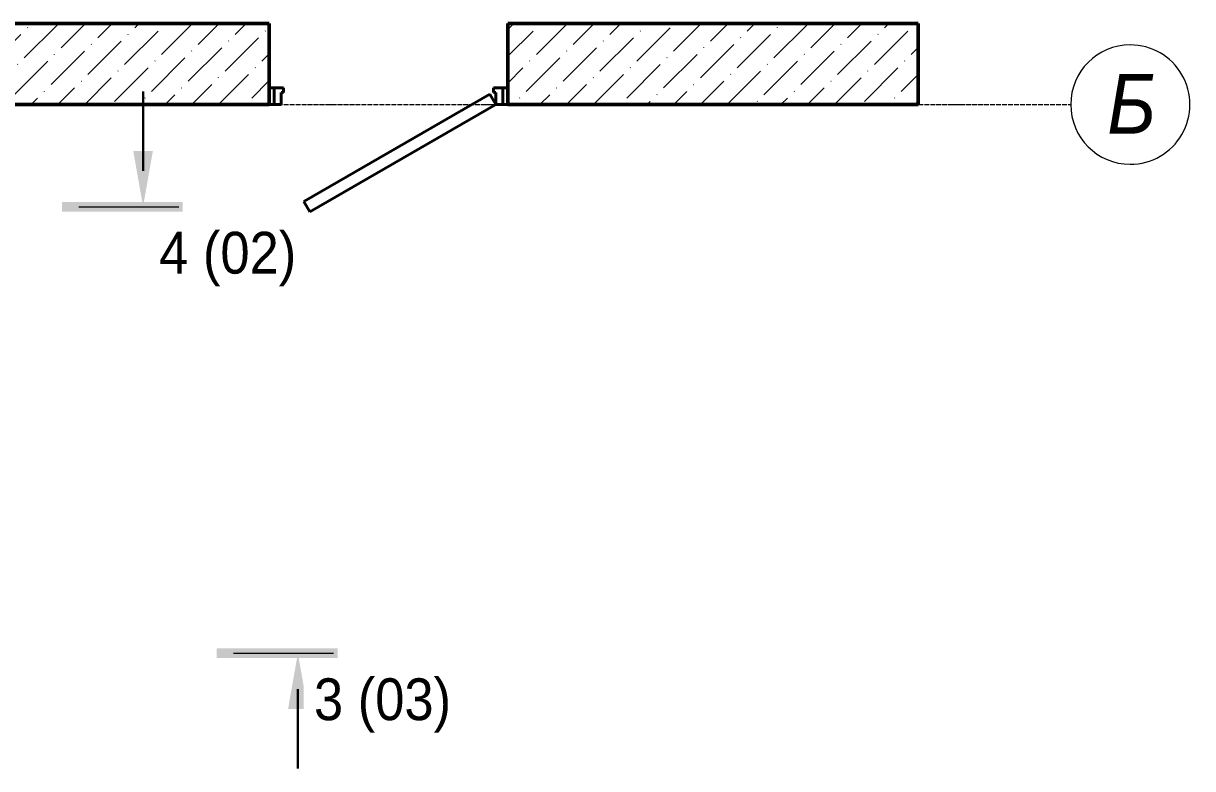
# Model space of a CAD drawing. Header units: millimetres. Extents: x 2670 to 14412, y -13325 to -6121.
# Drawn here: x 9510 to 14412, y -10526 to -7405 of the extents above; entities that cross this region are included whole.
import ezdxf

# ---------------------------------------------------------------- set-up
doc = ezdxf.new("R2010")
doc.units = ezdxf.units.MM
doc.linetypes.add('ADSK_Линия сетки', pattern=[25, 20, -2.5, 0, -2.5])
for name, color, linetype, lineweight in [('A-DOOR', 7, 'Continuous', 18), ('A-DOOR-FRAM', 7, 'Continuous', 40), ('A-WALL', 7, 'Continuous', 18), ('A-WALL-PATT', 7, 'Continuous', 50), ('G-ANNO-SYMB', 7, 'Continuous', 9), ('S-GRID', 7, 'Continuous', 9), ('S-GRID-IDEN', 7, 'Continuous', 20)]:
    doc.layers.add(name, color=color, linetype=linetype, lineweight=lineweight)
doc.styles.add('Arial_I', font='arial.ttf', dxfattribs={"width": 0.9, "height": 250})
doc.styles.add('Arial_I_1', font='arial.ttf', dxfattribs={"width": 0.9, "height": 175})

# ---------------------------------------------------------------- blocks, each defined once
blk = doc.blocks.new('AC_Дверь_Однопольная_Алюминиевая - AC_Дверь_Однопольная_Алюминиевая-20696206-Конструкции металлические _ План')
at = {"layer": 'A-DOOR', "lineweight": 40}
for p, q in [((-450, 170), (329.4, 620)), ((329.4, 620), (354.4, 576.7)), ((354.4, 576.7), (-425, 126.7)), ((-500, 170), (-480, 170)), ((-500, 100), (-500, 170)), ((-480, 170), (-480, 100)), ((-425, 126.7), (-450, 170)), ((480, 170), (500, 170)), ((480, 100), (480, 170)), ((500, 170), (500, 100)), ((-480, 100), (-500, 100)), ((500, 100), (480, 100))]:
    blk.add_line(p, q, dxfattribs=at)
at = {"layer": 'A-DOOR-FRAM'}
for p, q in [((-480, 170), (-450, 170)), ((-480, 100), (-480, 170)), ((-450, 170), (-450, 120)), ((450, 170), (480, 170)), ((450, 120), (450, 170)), ((480, 170), (480, 100)), ((-440, 100), (-480, 100)), ((-450, 120), (-440, 120)), ((-440, 120), (-440, 100)), ((440, 120), (450, 120)), ((440, 100), (440, 120)), ((480, 100), (440, 100))]:
    blk.add_line(p, q, dxfattribs=at)
blk = doc.blocks.new('Ось сетки - Круг_Ø10 мм-950898-Конструкции металлические _ План')
at = {"layer": 'S-GRID-IDEN'}
for start, end in [(360, 180), (180, 360)]:
    blk.add_arc((0, 0), 5, start, end, dxfattribs=at)
blk = doc.blocks.new('Разрез - Номер вида и Номер листа сзади_3_5 мм-14069-Конструкции металлические _ План')
at = {"layer": 'G-ANNO-SYMB'}
for points in [[(9.798, 0.404), (9.798, -0.394), (-0.333, -0.394), (-0.333, 0.404)], [(2.176, -4.675), (3, 0), (3.824, -4.675)]]:
    blk.add_hatch(color=256, dxfattribs=at).paths.add_polyline_path(points)
at = {"layer": 'G-ANNO-SYMB', "lineweight": 30}
blk.add_line((3, -3), (3, -9.663), dxfattribs=at)

msp = doc.modelspace()

# ---------------------------------------------------------------- hatches: boundary and pattern name
at = {"layer": 'A-WALL-PATT', "lineweight": 5}
h = msp.add_hatch(dxfattribs=at)
h.set_pattern_fill('FP_1', color=256, style=0, pattern_type=2)
h.set_pattern_definition([(45, (0, 0), (42.09477, 154.34798), [198.437, -39.687, 1.676, -38.011])])
h.paths.add_polyline_path([(3330.5, -7744.7), (10540.5, -7744.7), (10540.5, -7404.7), (3330.5, -7404.7)])
h.paths.add_polyline_path([(11540.5, -7744.7), (13260.5, -7744.7), (13260.5, -7404.7), (11540.5, -7404.7)])

# ---------------------------------------------------------------- linework, layer by layer
at = {"layer": 'A-WALL', "lineweight": 50}
for p, q in [((10540.5, -7404.7), (2990.5, -7404.7)), ((10540.5, -7744.7), (10540.5, -7404.7)), ((13260.5, -7404.7), (11540.5, -7404.7)), ((11540.5, -7404.7), (11540.5, -7744.7)), ((13260.5, -7744.7), (13260.5, -7404.7)), ((3330.5, -7744.7), (10540.5, -7744.7)), ((11540.5, -7744.7), (13260.5, -7744.7))]:
    msp.add_line(p, q, dxfattribs=at)
at = {"layer": 'G-ANNO-SYMB', "lineweight": 20}
for p, q in [((9742.1, -8172.7), (10161.6, -8172.7)), ((10391, -10043.1), (10810.6, -10043.1))]:
    msp.add_line(p, q, dxfattribs=at)
at = {"layer": 'S-GRID', "color": 1, "linetype": 'ADSK_Линия сетки', "true_color": 0xff0000}
msp.add_line((2669.6, -7744.7), (13900.4, -7744.7), dxfattribs=at)

# ---------------------------------------------------------------- block references
at = {"layer": 'A-DOOR', "color": 8, "true_color": 0x7f7f7f, "rotation": 180}
msp.add_blockref('AC_Дверь_Однопольная_Алюминиевая - AC_Дверь_Однопольная_Алюминиевая-20696206-Конструкции металлические _ План', (11040.5, -7574.7), dxfattribs=at)
at = {"layer": 'G-ANNO-SYMB', "lineweight": 50, "xscale": 49.99999999999998, "yscale": 49.99999999999998, "zscale": 49.99999999999998, "rotation": 180}
msp.add_blockref('Разрез - Номер вида и Номер листа сзади_3_5 мм-14069-Конструкции металлические _ План', (10161.6, -8172.7), dxfattribs=at)
at = {"layer": 'G-ANNO-SYMB', "lineweight": 50, "extrusion": (0, 0, -1), "xscale": 49.99999999999998, "yscale": 49.99999999999998, "zscale": 49.99999999999998}
msp.add_blockref('Разрез - Номер вида и Номер листа сзади_3_5 мм-14069-Конструкции металлические _ План', (-10810.6, -10043.1), dxfattribs=at)
at = {"layer": 'S-GRID-IDEN', "xscale": 49.99999999999998, "yscale": 49.99999999999998, "zscale": 49.99999999999998, "rotation": 269.9999999999995}
msp.add_blockref('Ось сетки - Круг_Ø10 мм-950898-Конструкции металлические _ План', (14150.4, -7744.7), dxfattribs=at)

# ---------------------------------------------------------------- texts
at = {"layer": 'G-ANNO-SYMB', "insert": (10079.1, -8277.8), "char_height": 175, "width": 710.696, "attachment_point": 1, "style": 'Arial_I_1', "bg_fill": 3, "box_fill_scale": 1.25, "bg_fill_color": 256, "bg_fill_true_color": 13158600, "bg_fill_transparency": 0}
msp.add_mtext('4 (02)', dxfattribs=at)
at = {"layer": 'S-GRID-IDEN', "lineweight": 9, "insert": (14053.4, -7616.7), "char_height": 250, "width": 252.532, "attachment_point": 1, "style": 'Arial_I'}
msp.add_mtext('\\fArial|b0|i1|c204|p34|;\\W.9;Б', dxfattribs=at)

# ---------------------------------------------------------------- next in the draw order: texts
at = {"layer": 'G-ANNO-SYMB', "insert": (10728.1, -10148.3), "char_height": 175, "width": 710.696, "attachment_point": 1, "style": 'Arial_I_1', "bg_fill": 3, "box_fill_scale": 1.25, "bg_fill_color": 256, "bg_fill_true_color": 13158600, "bg_fill_transparency": 0}
msp.add_mtext('3 (03)', dxfattribs=at)

doc.saveas('drawing.dxf')
